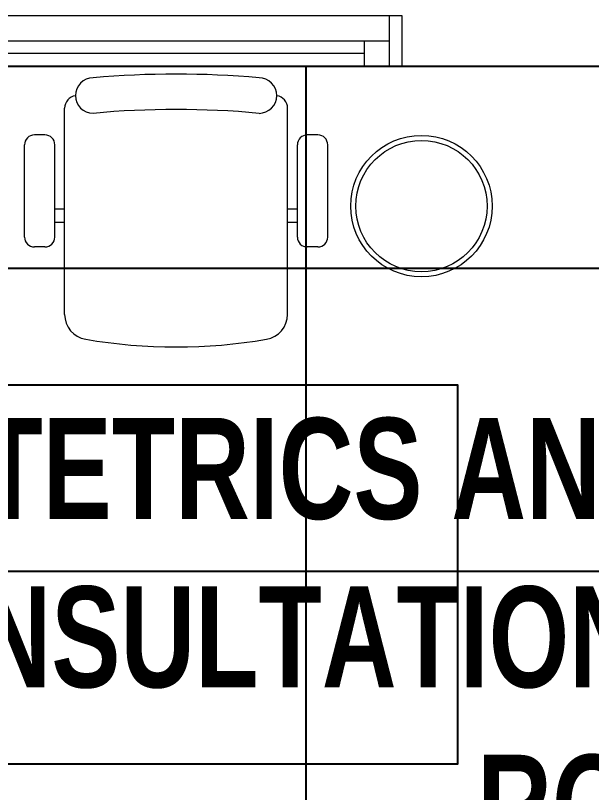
# Model space of a CAD drawing. Extents: x -509638 to 57327, y -29287 to 19916.
# Drawn here: x 26501 to 27641, y -4248 to -2710 of the extents above; entities that cross this region are included whole.
import ezdxf

# ---------------------------------------------------------------- set-up
doc = ezdxf.new("R2010")
doc.units = 0
doc.header["$LTSCALE"] = 0.25
doc.linetypes.add('DASHDOT', pattern=[25.4, 12.7, -6.35, 0, -6.35])
for name, color, linetype, lineweight in [('01-First Floor$0$72_EGR_BASE_TEXT', 252, 'Continuous', 5), ('01-First Floor$0$Aluminum', 251, 'Continuous', 5), ('01-First Floor$0$LOADING', 253, 'Continuous', 5), ('01-First Floor$0$NEW Wall', 166, 'Continuous', 5), ('01-First Floor$0$Walls', 251, 'Continuous', 5), ('E-LITE-CLNG-CNDT', 6, 'DASHDOT', 35)]:
    doc.layers.add(name, color=color, linetype=linetype, lineweight=lineweight)
doc.layers.add('01-First Floor$0$FALSE CEILING', color=251, linetype='Continuous')
doc.styles.add('01-First Floor$0$X3G_ENTITY_9EC9', font='swisscl.ttf', dxfattribs={"height": 0.2})

# ---------------------------------------------------------------- blocks, each defined once
blk = doc.blocks.new('01-First Floor$0$WM00001-P')
at = {"layer": '01-First Floor$0$LOADING'}
for radius in [0.14, 0.13]:
    blk.add_circle((0, 0), radius, dxfattribs=at)
blk = doc.blocks.new('*X113')
at = {"color": 0}
for p, q in [((5, 3), (5, 3)), ((5, 3), (5, 3)), ((5, 3), (5, 3)), ((5, 3), (5, 3)), ((5, 3), (5, 3)), ((5, 3), (5, 3)), ((5, 3), (5, 3)), ((5, 3), (5, 3)), ((5, 3), (5, 3)), ((5, 3), (5, 3)), ((5, 3), (5, 3)), ((5, 3), (5, 3)), ((5, 3), (5, 3)), ((5, 3), (5, 3)), ((5, 3), (5, 3)), ((5, 3), (5, 3)), ((5, 3), (5, 3)), ((5, 3), (5, 3)), ((5, 3), (5, 3)), ((5, 3), (5, 3)), ((5, 3), (5, 3)), ((5, 3), (5, 3)), ((5, 3), (5, 3)), ((5, 3), (5, 3)), ((5, 3), (5, 3)), ((5, 3), (5, 3)), ((5, 3), (5, 3)), ((5, 3), (5, 3)), ((5, 3), (5, 3)), ((5, 3), (5, 3)), ((5, 3), (5, 3)), ((5, 3), (5, 3)), ((5, 3), (5, 3)), ((5, 3), (5, 3)), ((5, 3), (5, 3)), ((5, 3), (5, 3)), ((5, 3), (5, 3)), ((5, 3), (5, 3)), ((5, 3), (5, 3)), ((5, 3), (5, 3)), ((5, 3), (5, 3)), ((5, 3), (5, 3)), ((5, 3), (5, 3)), ((5, 3), (5, 3)), ((5, 3), (5, 3)), ((5, 3), (5, 3)), ((5, 3), (5, 3)), ((5, 3), (5, 3)), ((5, 3), (5, 3)), ((5, 3), (5, 3)), ((5, 3), (5, 3)), ((5, 3), (5, 3)), ((5, 3), (5, 3)), ((5, 3), (5, 3)), ((5, 3), (5, 3)), ((5, 3), (5, 3)), ((5, 3), (5, 3)), ((5, 3), (5, 3)), ((5, 3), (5, 3)), ((5, 3), (5, 3)), ((5, 3), (5, 3)), ((5, 3), (5, 3)), ((5, 3), (5, 3)), ((5, 3), (5, 3)), ((5, 3), (5, 3)), ((5, 3), (5, 3)), ((6, 3), (5, 3)), ((5, 3), (5, 3)), ((6, 3), (5, 3)), ((5, 3), (5, 3)), ((6, 3), (5, 3)), ((5, 3), (5, 3)), ((6, 3), (5, 3)), ((5, 3), (5, 3)), ((5, 3), (5, 3)), ((5, 3), (5, 3)), ((5, 3), (5, 3)), ((5, 3), (5, 3)), ((5, 3), (5, 3)), ((5, 3), (5, 3)), ((5, 3), (5, 3)), ((5, 3), (5, 3)), ((5, 3), (5, 3)), ((5, 3), (5, 3)), ((5, 3), (5, 3)), ((5, 3), (5, 3)), ((5, 3), (5, 3)), ((5, 3), (5, 3)), ((5, 3), (5, 3)), ((5, 3), (5, 3)), ((5, 3), (5, 3)), ((5, 3), (5, 3)), ((5, 3), (5, 3)), ((5, 3), (5, 3)), ((5, 3), (5, 3)), ((5, 3), (5, 3)), ((6, 3), (6, 3)), ((6, 3), (6, 3)), ((6, 3), (6, 3)), ((6, 3), (6, 3)), ((6, 3), (6, 3)), ((6, 3), (6, 3)), ((6, 3), (6, 3)), ((6, 3), (6, 3)), ((6, 3), (6, 3)), ((6, 3), (6, 3)), ((6, 3), (6, 3)), ((6, 3), (6, 3)), ((6, 3), (6, 3)), ((6, 3), (6, 3)), ((6, 3), (6, 3)), ((6, 3), (6, 3)), ((6, 3), (6, 3)), ((6, 3), (6, 3)), ((6, 3), (6, 3)), ((6, 3), (6, 3)), ((6, 3), (6, 3)), ((6, 3), (6, 3)), ((6, 3), (6, 3)), ((6, 3), (6, 3)), ((6, 3), (6, 3)), ((6, 3), (6, 3)), ((6, 3), (6, 3)), ((6, 3), (6, 3)), ((6, 3), (6, 3)), ((6, 3), (6, 3)), ((6, 3), (6, 3)), ((6, 3), (6, 3)), ((6, 3), (6, 3)), ((6, 3), (6, 3)), ((6, 3), (6, 3)), ((6, 3), (6, 3)), ((6, 3), (6, 3)), ((6, 3), (6, 3)), ((6, 3), (6, 3)), ((6, 3), (6, 3)), ((6, 3), (6, 3)), ((6, 3), (6, 3)), ((6, 3), (6, 3)), ((6, 3), (6, 3)), ((6, 3), (6, 3)), ((6, 3), (6, 3)), ((6, 3), (6, 3)), ((6, 3), (6, 3)), ((6, 3), (6, 3)), ((6, 3), (6, 3)), ((6, 3), (6, 3)), ((6, 3), (6, 3)), ((6, 3), (6, 3)), ((6, 3), (6, 3)), ((6, 3), (6, 3)), ((6, 3), (6, 3)), ((6, 3), (6, 3)), ((6, 3), (6, 3)), ((6, 3), (6, 3)), ((6, 3), (6, 3)), ((6, 3), (6, 3)), ((6, 3), (6, 3)), ((6, 3), (6, 3)), ((6, 3), (6, 3)), ((6, 3), (6, 3)), ((6, 3), (6, 3)), ((6, 3), (6, 3)), ((6, 3), (6, 3)), ((6, 3), (6, 3)), ((6, 3), (6, 3)), ((6, 3), (6, 3)), ((6, 3), (6, 3)), ((6, 3), (6, 3)), ((6, 3), (6, 3)), ((6, 3), (6, 3)), ((6, 3), (6, 3)), ((6, 3), (6, 3)), ((6, 3), (6, 3)), ((6, 3), (6, 3)), ((6, 3), (6, 3)), ((6, 3), (6, 3)), ((6, 3), (6, 3)), ((6, 3), (6, 3)), ((6, 3), (6, 3)), ((6, 3), (6, 3)), ((6, 3), (6, 3)), ((6, 3), (6, 3)), ((6, 3), (6, 3)), ((6, 3), (6, 3)), ((6, 3), (6, 3)), ((6, 3), (6, 3)), ((6, 3), (6, 3)), ((6, 3), (6, 3)), ((6, 3), (6, 3)), ((6, 3), (6, 3)), ((6, 3), (6, 3)), ((6, 3), (6, 3)), ((6, 3), (6, 3)), ((6, 3), (6, 3)), ((6, 3), (6, 3)), ((6, 3), (6, 3)), ((6, 3), (6, 3)), ((6, 3), (6, 3)), ((6, 3), (6, 3)), ((6, 3), (6, 3)), ((6, 3), (6, 3)), ((6, 3), (6, 3)), ((6, 3), (6, 3)), ((6, 3), (6, 3)), ((6, 3), (6, 3)), ((6, 3), (6, 3)), ((6, 3), (6, 3)), ((6, 3), (6, 3)), ((6, 3), (6, 3)), ((6, 3), (6, 3)), ((6, 3), (6, 3)), ((6, 3), (6, 3)), ((6, 3), (6, 3)), ((6, 3), (6, 3)), ((6, 3), (6, 3)), ((6, 3), (6, 3)), ((6, 3), (6, 3)), ((6, 3), (6, 3)), ((6, 3), (6, 3)), ((6, 3), (6, 3)), ((6, 3), (6, 3)), ((6, 3), (6, 3)), ((6, 3), (6, 3)), ((6, 3), (6, 3)), ((6, 3), (6, 3)), ((6, 3), (6, 3)), ((6, 3), (6, 3)), ((6, 3), (6, 3)), ((6, 3), (6, 3)), ((6, 3), (6, 3)), ((6, 3), (6, 3)), ((6, 3), (6, 3)), ((6, 3), (6, 3)), ((6, 3), (6, 3)), ((6, 3), (6, 3)), ((6, 3), (6, 3)), ((6, 3), (6, 3)), ((6, 3), (6, 3)), ((6, 3), (6, 3)), ((6, 3), (6, 3)), ((6, 3), (6, 3)), ((6, 3), (6, 3)), ((6, 3), (6, 3)), ((6, 3), (6, 3)), ((6, 3), (6, 3)), ((6, 3), (6, 3)), ((6, 3), (6, 3)), ((6, 3), (6, 3)), ((6, 3), (6, 3)), ((6, 3), (6, 3)), ((6, 3), (6, 3)), ((6, 3), (6, 3)), ((6, 3), (6, 3)), ((6, 3), (6, 3)), ((6, 3), (6, 3)), ((6, 3), (6, 3)), ((6, 3), (6, 3)), ((6, 3), (6, 3)), ((6, 3), (6, 3)), ((6, 3), (6, 3)), ((6, 3), (6, 3)), ((6, 3), (6, 3)), ((6, 3), (6, 3)), ((6, 3), (6, 3)), ((6, 3), (6, 3)), ((6, 3), (6, 3)), ((6, 3), (6, 3)), ((6, 3), (6, 3)), ((6, 3), (6, 3)), ((6, 3), (6, 3)), ((6, 3), (6, 3)), ((6, 3), (6, 3)), ((6, 3), (6, 3)), ((6, 3), (6, 3)), ((6, 3), (6, 3)), ((6, 3), (6, 3)), ((6, 3), (6, 3)), ((6, 3), (6, 3)), ((6, 3), (6, 3)), ((6, 3), (6, 3)), ((6, 3), (6, 3)), ((6, 3), (6, 3)), ((6, 3), (6, 3)), ((6, 3), (6, 3)), ((6, 3), (6, 3)), ((6, 3), (6, 3)), ((6, 3), (6, 3)), ((6, 3), (6, 3)), ((6, 3), (6, 3)), ((6, 3), (6, 3)), ((6, 3), (6, 3)), ((6, 3), (6, 3)), ((6, 3), (6, 3)), ((6, 3), (6, 3)), ((6, 3), (6, 3)), ((6, 3), (6, 3)), ((6, 3), (6, 3)), ((6, 3), (6, 3)), ((6, 3), (6, 3)), ((6, 3), (5, 3)), ((6, 3), (5, 3)), ((6, 3), (5, 3)), ((6, 3), (5, 3)), ((6, 3), (5, 3)), ((6, 3), (6, 3)), ((6, 3), (6, 3)), ((6, 3), (6, 3)), ((6, 3), (6, 3)), ((6, 3), (6, 3)), ((6, 3), (6, 3)), ((6, 3), (6, 3)), ((6, 3), (6, 3)), ((6, 3), (6, 3)), ((6, 3), (6, 3)), ((6, 3), (6, 3)), ((6, 3), (6, 3)), ((6, 3), (6, 3)), ((6, 3), (6, 3)), ((6, 3), (6, 3)), ((6, 3), (6, 3)), ((6, 3), (6, 3)), ((6, 3), (6, 3)), ((6, 3), (6, 3)), ((6, 3), (6, 3)), ((6, 3), (6, 3)), ((6, 3), (6, 3)), ((6, 3), (6, 3)), ((6, 3), (6, 3)), ((6, 3), (6, 3)), ((6, 3), (6, 3)), ((6, 3), (6, 3)), ((6, 3), (6, 3)), ((6, 3), (6, 3)), ((6, 3), (6, 3)), ((6, 3), (6, 3)), ((6, 3), (6, 3)), ((6, 3), (6, 3)), ((6, 3), (6, 3)), ((6, 3), (6, 3)), ((6, 3), (6, 3)), ((6, 3), (6, 3)), ((6, 3), (6, 3)), ((6, 3), (6, 3)), ((6, 3), (6, 3)), ((6, 3), (6, 3)), ((6, 3), (6, 3)), ((6, 3), (6, 3)), ((6, 3), (6, 3)), ((6, 3), (6, 3)), ((6, 3), (6, 3)), ((6, 3), (6, 3)), ((6, 3), (6, 3)), ((6, 3), (6, 3)), ((6, 3), (6, 3)), ((6, 3), (6, 3)), ((6, 3), (6, 3)), ((6, 3), (6, 3)), ((6, 3), (6, 3)), ((6, 3), (6, 3)), ((6, 3), (6, 3)), ((6, 3), (6, 3)), ((6, 3), (6, 3)), ((6, 3), (6, 3)), ((6, 3), (6, 3)), ((6, 3), (6, 3)), ((6, 3), (6, 3)), ((6, 3), (6, 3)), ((6, 3), (6, 3)), ((6, 3), (6, 3)), ((6, 3), (6, 3)), ((6, 3), (6, 3)), ((6, 3), (6, 3)), ((6, 3), (6, 3)), ((6, 3), (6, 3)), ((6, 3), (6, 3)), ((6, 3), (6, 3)), ((6, 3), (6, 3)), ((6, 3), (6, 3)), ((6, 3), (6, 3)), ((6, 3), (6, 3)), ((6, 3), (6, 3)), ((6, 3), (6, 3)), ((6, 3), (6, 3)), ((6, 3), (6, 3)), ((6, 3), (6, 3)), ((6, 3), (6, 3)), ((6, 3), (6, 3)), ((6, 3), (6, 3)), ((6, 3), (6, 3)), ((6, 3), (6, 3)), ((6, 3), (6, 3)), ((6, 3), (6, 3)), ((6, 3), (6, 3)), ((6, 3), (6, 3)), ((6, 3), (6, 3)), ((6, 3), (6, 3)), ((6, 3), (6, 3)), ((6, 3), (6, 3)), ((6, 3), (6, 3)), ((6, 3), (6, 3)), ((6, 3), (6, 3)), ((6, 3), (6, 3)), ((6, 3), (6, 3)), ((6, 3), (6, 3)), ((6, 3), (6, 3)), ((6, 3), (6, 3)), ((6, 3), (6, 3)), ((6, 3), (6, 3)), ((6, 3), (6, 3)), ((6, 3), (6, 3)), ((6, 3), (6, 3)), ((6, 3), (6, 3)), ((6, 3), (6, 3)), ((6, 3), (6, 3)), ((6, 3), (6, 3)), ((6, 3), (6, 3)), ((6, 3), (6, 3)), ((6, 3), (6, 3)), ((6, 3), (6, 3)), ((6, 3), (6, 3)), ((6, 3), (6, 3)), ((6, 3), (6, 3)), ((6, 3), (6, 3)), ((6, 3), (6, 3)), ((6, 3), (6, 3)), ((6, 3), (6, 3)), ((6, 3), (6, 3)), ((6, 3), (6, 3)), ((6, 3), (6, 3)), ((6, 3), (6, 3)), ((6, 3), (6, 3)), ((6, 3), (6, 3)), ((6, 3), (6, 3)), ((6, 3), (6, 3)), ((6, 3), (6, 3)), ((6, 3), (6, 3)), ((6, 3), (6, 3)), ((6, 3), (6, 3)), ((6, 3), (6, 3)), ((6, 3), (6, 3)), ((6, 3), (6, 3)), ((6, 3), (6, 3)), ((6, 3), (6, 3)), ((6, 3), (6, 3)), ((6, 3), (6, 3)), ((6, 3), (6, 3)), ((6, 3), (6, 3)), ((6, 3), (6, 3)), ((6, 3), (6, 3)), ((6, 3), (6, 3)), ((6, 3), (6, 3)), ((6, 3), (6, 3)), ((6, 3), (6, 3)), ((6, 3), (6, 3)), ((6, 3), (6, 3)), ((6, 3), (6, 3)), ((6, 3), (6, 3)), ((6, 3), (6, 3)), ((6, 3), (6, 3)), ((6, 3), (6, 3)), ((6, 3), (6, 3)), ((6, 3), (6, 3)), ((6, 3), (6, 3)), ((6, 3), (6, 3)), ((6, 3), (6, 3)), ((6, 3), (6, 3)), ((6, 3), (6, 3)), ((6, 3), (6, 3)), ((6, 3), (6, 3)), ((6, 3), (6, 3)), ((6, 3), (6, 3)), ((6, 3), (6, 3)), ((6, 3), (6, 3)), ((6, 3), (6, 3)), ((6, 3), (6, 3)), ((6, 3), (6, 3)), ((6, 3), (6, 3)), ((6, 3), (6, 3)), ((6, 3), (6, 3)), ((6, 3), (6, 3)), ((6, 3), (6, 3)), ((6, 3), (6, 3)), ((6, 3), (6, 3)), ((6, 3), (6, 3)), ((6, 3), (6, 3)), ((6, 3), (6, 3)), ((6, 3), (6, 3)), ((6, 3), (6, 3)), ((6, 3), (6, 3)), ((6, 3), (6, 3)), ((6, 3), (6, 3)), ((6, 3), (6, 3)), ((6, 3), (6, 3)), ((6, 3), (6, 3)), ((6, 3), (6, 3)), ((6, 3), (6, 3)), ((6, 3), (6, 3)), ((6, 3), (6, 3)), ((6, 3), (6, 3)), ((6, 3), (6, 3)), ((6, 3), (6, 3)), ((6, 3), (6, 3)), ((6, 3), (6, 3)), ((6, 3), (6, 3)), ((6, 3), (6, 3)), ((6, 3), (6, 3)), ((6, 3), (6, 3)), ((6, 3), (6, 3)), ((6, 3), (6, 3)), ((6, 3), (6, 3)), ((6, 3), (6, 3)), ((6, 3), (6, 3)), ((6, 3), (6, 3)), ((6, 3), (6, 3)), ((6, 3), (6, 3)), ((6, 3), (6, 3)), ((6, 3), (6, 3)), ((6, 3), (6, 3)), ((6, 3), (6, 3)), ((6, 3), (6, 3)), ((6, 3), (6, 3)), ((6, 3), (6, 3)), ((6, 3), (6, 3)), ((6, 3), (6, 3)), ((6, 3), (6, 3)), ((6, 3), (6, 3)), ((6, 3), (6, 3)), ((6, 3), (6, 3)), ((6, 3), (6, 3)), ((6, 3), (6, 3)), ((6, 3), (6, 3)), ((6, 3), (6, 3)), ((6, 3), (6, 3)), ((6, 3), (6, 3)), ((6, 3), (6, 3)), ((6, 3), (6, 3)), ((6, 3), (6, 3)), ((6, 3), (6, 3)), ((6, 3), (6, 3)), ((6, 3), (6, 3)), ((6, 3), (6, 3)), ((6, 3), (6, 3)), ((6, 3), (6, 3)), ((6, 3), (6, 3)), ((6, 3), (6, 3)), ((6, 3), (6, 3)), ((6, 3), (6, 3)), ((6, 3), (6, 3)), ((6, 3), (6, 3)), ((6, 3), (6, 3)), ((6, 3), (6, 3)), ((6, 3), (6, 3)), ((6, 3), (6, 3)), ((6, 3), (6, 3)), ((6, 3), (6, 3)), ((6, 3), (6, 3)), ((6, 3), (6, 3)), ((6, 3), (6, 3)), ((6, 3), (6, 3)), ((6, 3), (6, 3)), ((6, 3), (6, 3)), ((6, 3), (6, 3)), ((6, 3), (6, 3)), ((6, 3), (6, 3)), ((6, 3), (6, 3)), ((6, 3), (6, 3)), ((6, 3), (6, 3)), ((6, 3), (6, 3)), ((6, 3), (6, 3)), ((6, 3), (6, 3)), ((6, 3), (6, 3)), ((6, 3), (6, 3)), ((6, 3), (6, 3)), ((6, 3), (6, 3)), ((6, 3), (6, 3)), ((6, 3), (6, 3)), ((6, 3), (6, 3)), ((6, 3), (6, 3)), ((6, 3), (6, 3)), ((6, 3), (6, 3)), ((6, 3), (6, 3)), ((6, 3), (6, 3)), ((6, 3), (6, 3)), ((6, 3), (6, 3)), ((6, 3), (6, 3)), ((6, 3), (6, 3)), ((6, 3), (6, 3)), ((6, 3), (6, 3)), ((6, 3), (6, 3)), ((6, 3), (6, 3)), ((6, 3), (6, 3)), ((6, 3), (6, 3)), ((6, 3), (6, 3)), ((6, 3), (6, 3)), ((6, 3), (6, 3)), ((6, 3), (6, 3)), ((6, 3), (6, 3)), ((6, 3), (6, 3)), ((6, 3), (6, 3)), ((6, 3), (6, 3)), ((6, 3), (6, 3)), ((6, 3), (6, 3)), ((6, 3), (6, 3)), ((6, 3), (6, 3)), ((6, 3), (6, 3)), ((6, 3), (6, 3)), ((6, 3), (6, 3)), ((6, 3), (6, 3)), ((6, 3), (6, 3)), ((6, 3), (6, 3)), ((6, 3), (6, 3)), ((6, 3), (6, 3)), ((6, 3), (6, 3)), ((6, 3), (6, 3)), ((6, 3), (6, 3)), ((6, 3), (6, 3)), ((6, 3), (6, 3)), ((6, 3), (6, 3)), ((6, 3), (6, 3)), ((6, 3), (6, 3)), ((6, 3), (6, 3))]:
    blk.add_line(p, q, dxfattribs=at)
blk = doc.blocks.new('*X114')
at = {"color": 0}
for p, q in [((13, 1), (13, 1)), ((13, 1), (13, 1)), ((13, 1), (13, 1)), ((13, 1), (13, 1)), ((13, 1), (13, 1)), ((13, 1), (13, 1)), ((13, 1), (13, 1)), ((13, 1), (13, 1)), ((13, 1), (13, 1)), ((13, 1), (13, 1)), ((13, 1), (13, 1)), ((13, 1), (13, 1)), ((13, 1), (13, 1)), ((13, 1), (13, 1)), ((13, 1), (13, 1)), ((13, 1), (14, 1)), ((13, 1), (14, 1)), ((13, 1), (14, 1)), ((13, 1), (13, 1)), ((13, 1), (13, 1)), ((13, 1), (13, 1)), ((13, 1), (13, 1)), ((13, 1), (13, 1)), ((13, 1), (13, 1)), ((13, 1), (13, 1)), ((13, 1), (13, 1)), ((13, 1), (13, 1)), ((13, 1), (13, 1)), ((13, 1), (13, 1)), ((13, 1), (13, 1)), ((13, 1), (13, 1)), ((13, 1), (13, 1)), ((13, 1), (13, 1)), ((13, 1), (13, 1)), ((13, 1), (13, 1)), ((13, 1), (13, 1)), ((13, 1), (13, 1)), ((13, 1), (13, 1)), ((13, 1), (13, 1)), ((13, 1), (13, 1)), ((13, 1), (13, 1)), ((13, 1), (13, 1)), ((13, 1), (13, 1)), ((13, 1), (13, 1)), ((13, 1), (13, 1)), ((13, 1), (13, 1)), ((13, 1), (13, 1)), ((13, 1), (13, 1)), ((13, 1), (13, 1)), ((13, 1), (13, 1)), ((13, 1), (13, 1)), ((13, 1), (13, 1)), ((13, 1), (13, 1)), ((13, 1), (13, 1)), ((13, 1), (13, 1)), ((13, 1), (13, 1)), ((13, 1), (13, 1)), ((13, 1), (13, 1)), ((13, 1), (13, 1)), ((13, 1), (13, 1)), ((13, 1), (13, 1)), ((13, 1), (13, 1)), ((13, 1), (13, 1)), ((13, 1), (13, 1)), ((13, 1), (13, 1)), ((13, 1), (13, 1)), ((13, 1), (13, 1)), ((13, 1), (13, 1)), ((13, 1), (13, 1)), ((13, 1), (13, 1)), ((13, 1), (13, 1)), ((13, 1), (13, 1)), ((13, 1), (13, 1)), ((13, 1), (13, 1)), ((13, 1), (13, 1)), ((13, 1), (13, 1)), ((13, 1), (13, 1)), ((13, 1), (13, 1)), ((13, 1), (13, 1)), ((13, 1), (13, 1)), ((13, 1), (13, 1)), ((13, 1), (13, 1)), ((13, 1), (13, 1)), ((13, 1), (13, 1)), ((13, 1), (13, 1)), ((13, 1), (13, 1)), ((13, 1), (13, 1)), ((13, 1), (13, 1)), ((13, 1), (13, 1)), ((13, 1), (13, 1)), ((13, 1), (13, 1)), ((13, 1), (13, 1)), ((13, 1), (13, 1)), ((13, 1), (13, 1)), ((13, 1), (13, 1)), ((13, 1), (13, 1)), ((13, 1), (13, 1)), ((13, 1), (13, 1)), ((13, 1), (13, 1)), ((13, 1), (13, 1)), ((13, 1), (13, 1)), ((13, 1), (13, 1)), ((13, 1), (13, 1)), ((13, 1), (13, 1)), ((13, 1), (13, 1)), ((13, 1), (13, 1)), ((13, 1), (13, 1)), ((13, 1), (13, 1)), ((13, 1), (13, 1)), ((13, 1), (13, 1)), ((13, 1), (13, 1)), ((13, 1), (13, 1)), ((13, 1), (13, 1)), ((13, 1), (13, 1)), ((13, 1), (13, 1)), ((13, 1), (13, 1)), ((13, 1), (13, 1)), ((13, 1), (13, 1)), ((13, 1), (13, 1)), ((13, 1), (13, 1)), ((13, 1), (13, 1)), ((13, 1), (13, 1)), ((13, 1), (13, 1)), ((13, 1), (14, 1)), ((13, 0), (13, 0)), ((13, 0), (13, 0)), ((13, 0), (13, 0)), ((13, 0), (13, 0)), ((13, 0), (13, 0)), ((13, 0), (13, 0)), ((13, 0), (13, 0)), ((13, 0), (13, 0)), ((13, 0), (13, 0)), ((13, 0), (13, 0)), ((13, 0), (13, 0)), ((13, 0), (13, 0)), ((13, 0), (13, 0)), ((13, 0), (13, 0)), ((13, 0), (13, 0)), ((13, 0), (13, 0)), ((13, 0), (13, 0)), ((13, 0), (13, 0)), ((13, 0), (13, 0)), ((13, 0), (13, 0)), ((13, 0), (13, 0)), ((13, 0), (13, 0)), ((13, 0), (13, 0)), ((13, 0), (13, 0)), ((13, 0), (13, 0)), ((13, 0), (13, 0)), ((13, 0), (13, 0)), ((13, 0), (13, 0)), ((13, 0), (13, 0)), ((13, 0), (13, 0)), ((13, 0), (13, 0)), ((13, 0), (13, 0)), ((13, 0), (13, 0)), ((13, 0), (13, 0)), ((13, 0), (13, 0)), ((13, 0), (13, 0)), ((13, 0), (13, 0)), ((13, 0), (13, 0)), ((13, 0), (13, 0)), ((13, 0), (13, 0)), ((13, 0), (13, 0)), ((13, 0), (13, 0)), ((13, 0), (13, 0)), ((13, 0), (13, 0)), ((13, 0), (13, 0)), ((13, 0), (13, 0)), ((13, 0), (13, 0)), ((13, 0), (13, 0)), ((13, 0), (14, 0)), ((13, 0), (14, 0)), ((13, 0), (13, 0)), ((13, 0), (14, 0)), ((14, 1), (14, 1)), ((14, 1), (14, 1)), ((14, 1), (14, 1)), ((14, 1), (14, 1)), ((14, 1), (14, 1)), ((14, 1), (14, 1)), ((14, 1), (14, 1)), ((14, 1), (14, 1)), ((14, 1), (14, 1)), ((14, 1), (14, 1)), ((14, 1), (14, 1)), ((14, 1), (14, 1)), ((14, 1), (14, 1)), ((14, 1), (14, 1)), ((14, 1), (14, 1)), ((14, 1), (14, 1)), ((14, 1), (14, 1)), ((14, 1), (14, 1)), ((14, 1), (14, 1)), ((14, 1), (14, 1)), ((14, 1), (14, 1)), ((14, 1), (14, 1)), ((14, 1), (14, 1)), ((14, 1), (14, 1)), ((14, 1), (14, 1)), ((14, 1), (14, 1)), ((14, 1), (14, 1)), ((14, 1), (14, 1)), ((14, 1), (14, 1)), ((14, 1), (14, 1)), ((14, 1), (14, 1)), ((14, 1), (14, 1)), ((14, 1), (14, 1)), ((14, 1), (14, 1)), ((14, 1), (14, 1)), ((14, 1), (14, 1)), ((14, 1), (14, 1)), ((14, 1), (14, 1)), ((14, 1), (14, 1)), ((14, 1), (14, 1)), ((14, 1), (14, 1)), ((14, 1), (14, 1)), ((14, 1), (14, 1)), ((14, 1), (14, 1)), ((14, 1), (14, 1)), ((14, 1), (14, 1)), ((14, 1), (14, 1)), ((14, 1), (14, 1)), ((14, 1), (14, 1)), ((14, 1), (14, 1)), ((14, 1), (14, 1)), ((14, 1), (14, 1)), ((14, 1), (14, 1)), ((14, 1), (14, 1)), ((14, 1), (14, 1)), ((14, 1), (14, 1)), ((14, 1), (14, 1)), ((14, 1), (14, 1)), ((14, 1), (14, 1)), ((14, 1), (14, 1)), ((14, 1), (14, 1)), ((14, 1), (14, 1)), ((14, 1), (14, 1)), ((14, 1), (14, 1)), ((14, 1), (14, 1)), ((14, 1), (14, 1)), ((14, 1), (14, 1)), ((14, 1), (14, 1)), ((14, 1), (14, 1)), ((14, 1), (14, 1)), ((14, 1), (14, 1)), ((14, 1), (14, 1)), ((14, 1), (14, 1)), ((14, 1), (14, 1)), ((14, 1), (14, 1)), ((14, 1), (14, 1)), ((14, 1), (14, 1)), ((14, 1), (14, 1)), ((14, 1), (14, 1)), ((14, 1), (14, 1)), ((14, 1), (14, 1)), ((14, 1), (14, 1)), ((14, 1), (14, 1)), ((14, 1), (14, 1)), ((14, 1), (14, 1)), ((14, 1), (14, 1)), ((14, 1), (14, 1)), ((14, 1), (14, 1)), ((14, 1), (14, 1)), ((14, 1), (14, 1)), ((14, 1), (14, 1)), ((14, 1), (14, 1)), ((14, 1), (14, 1)), ((14, 1), (14, 1)), ((14, 0), (14, 0)), ((14, 0), (14, 0)), ((14, 0), (14, 0)), ((14, 0), (14, 0)), ((14, 0), (14, 0)), ((14, 0), (14, 0)), ((14, 0), (14, 0)), ((14, 0), (14, 0)), ((14, 0), (14, 0)), ((14, 0), (14, 0)), ((14, 0), (14, 0)), ((14, 0), (14, 0)), ((14, 0), (14, 0)), ((14, 0), (14, 0)), ((14, 0), (14, 0)), ((14, 0), (14, 0)), ((14, 0), (14, 0)), ((14, 0), (14, 0)), ((14, 0), (14, 0)), ((14, 0), (14, 0)), ((14, 0), (14, 0)), ((14, 0), (14, 0)), ((14, 0), (14, 0)), ((14, 0), (14, 0)), ((14, 0), (14, 0)), ((14, 0), (14, 0)), ((14, 0), (14, 0)), ((14, 0), (14, 0)), ((14, 0), (14, 0)), ((14, 0), (14, 0)), ((14, 0), (14, 0)), ((14, 0), (14, 0)), ((14, 0), (14, 0)), ((14, 0), (14, 0)), ((14, 0), (14, 0)), ((14, 0), (14, 0)), ((14, 0), (14, 0)), ((14, 0), (14, 0)), ((14, 0), (14, 0)), ((14, 0), (14, 0)), ((14, 0), (14, 0)), ((14, 0), (14, 0)), ((14, 0), (14, 0)), ((14, 0), (14, 0)), ((14, 0), (14, 0)), ((14, 0), (14, 0)), ((14, 0), (14, 0)), ((14, 0), (14, 0)), ((13, 0), (13, 0)), ((13, 0), (14, 0)), ((13, 0), (13, 0)), ((13, 0), (14, 0)), ((13, 0), (13, 0)), ((13, 0), (14, 0)), ((13, 0), (13, 0)), ((13, 0), (13, 0)), ((13, 0), (13, 0)), ((13, 0), (13, 0)), ((13, 0), (14, 0)), ((13, 0), (13, 0)), ((13, 0), (14, 0)), ((13, 0), (13, 0)), ((13, 0), (14, 0)), ((13, 0), (13, 0)), ((13, 0), (14, 0)), ((13, 0), (13, 0)), ((13, 0), (14, 0)), ((13, 0), (13, 0)), ((13, 0), (14, 0)), ((13, 0), (13, 0)), ((13, 0), (14, 0)), ((13, 0), (13, 0)), ((13, 0), (13, 0)), ((13, 0), (13, 0)), ((13, 0), (14, 0)), ((13, 0), (13, 0)), ((13, 0), (14, 0)), ((13, 0), (13, 0)), ((13, 0), (14, 0)), ((13, 0), (13, 0)), ((13, 0), (14, 0)), ((13, 0), (13, 0)), ((13, 0), (13, 0)), ((13, 0), (13, 0)), ((13, 0), (13, 0)), ((13, 0), (13, 0)), ((13, 0), (13, 0)), ((13, 0), (13, 0)), ((13, 0), (13, 0)), ((13, 0), (13, 0)), ((13, 0), (13, 0)), ((13, 0), (13, 0)), ((13, 0), (13, 0)), ((13, 0), (13, 0)), ((13, 0), (13, 0)), ((13, 0), (13, 0)), ((13, 0), (13, 0)), ((13, 0), (13, 0)), ((13, 0), (13, 0)), ((13, 0), (13, 0)), ((13, 0), (13, 0)), ((13, 0), (13, 0)), ((13, 0), (13, 0)), ((13, 0), (13, 0)), ((13, 0), (13, 0)), ((13, 0), (13, 0)), ((13, 0), (13, 0)), ((13, 0), (13, 0)), ((13, 0), (13, 0)), ((13, 0), (13, 0)), ((13, 0), (13, 0)), ((13, 0), (13, 0)), ((13, -1), (13, -1)), ((13, -1), (13, -1)), ((13, -1), (13, -1)), ((13, -1), (13, -1)), ((13, -1), (13, -1)), ((13, -1), (14, -1)), ((13, -1), (13, -1)), ((14, 0), (14, 0)), ((14, 0), (14, 0)), ((14, 0), (14, 0)), ((14, 0), (14, 0)), ((14, 0), (14, 0)), ((14, 0), (14, 0)), ((14, 0), (14, 0)), ((14, 0), (14, 0)), ((14, 0), (14, 0)), ((14, 0), (14, 0)), ((14, 0), (14, 0)), ((14, 0), (14, 0)), ((14, 0), (14, 0)), ((14, 0), (14, 0)), ((14, 0), (14, 0)), ((13, 0), (14, 0)), ((14, 0), (14, 0)), ((14, 0), (14, 0)), ((14, 0), (14, 0)), ((14, 0), (14, 0)), ((14, 0), (14, 0)), ((14, 0), (14, 0)), ((14, 0), (14, 0)), ((14, 0), (14, 0)), ((14, 0), (14, 0)), ((14, 0), (14, 0)), ((14, 0), (14, 0)), ((14, 0), (14, 0)), ((14, 0), (14, 0)), ((14, 0), (14, 0)), ((14, 0), (14, 0)), ((14, 0), (14, 0)), ((14, 0), (14, 0)), ((14, 0), (14, 0)), ((14, 0), (14, 0)), ((14, 0), (14, 0)), ((14, 0), (14, 0)), ((14, 0), (14, 0)), ((14, 0), (14, 0)), ((14, 0), (14, 0)), ((14, 0), (14, 0)), ((14, 0), (14, 0)), ((14, 0), (14, 0)), ((14, 0), (14, 0)), ((14, 0), (14, 0)), ((14, 0), (14, 0)), ((14, 0), (14, 0)), ((14, 0), (14, 0)), ((14, 0), (14, 0)), ((14, 0), (14, 0)), ((14, -1), (14, -1)), ((14, -1), (14, -1)), ((14, -1), (14, -1)), ((14, -1), (14, -1)), ((14, -1), (14, -1))]:
    blk.add_line(p, q, dxfattribs=at)
blk = doc.blocks.new('01-First Floor$0$GF21018-P')
at = {"color": 0}
for p, q in [((-0.2207, 0.4756), (-0.2207, 0.0675)), ((0.2205, 0.4756), (0.2205, 0.0675)), ((-0.2806, 0.3422), (-0.2598, 0.3422)), ((0.2596, 0.3422), (0.2804, 0.3422)), ((-0.3002, 0.3226), (-0.3002, 0.14)), ((-0.2402, 0.3226), (-0.2402, 0.14)), ((0.24, 0.3226), (0.24, 0.14)), ((0.3, 0.3226), (0.3, 0.14)), ((-0.2402, 0.2937), (-0.2207, 0.2937)), ((0.2205, 0.2937), (0.24, 0.2937)), ((-0.2402, 0.2671), (-0.2207, 0.2671)), ((0.2205, 0.2671), (0.24, 0.2671)), ((-0.2806, 0.1204), (-0.2598, 0.1204)), ((0.2596, 0.1204), (0.2804, 0.1204))]:
    blk.add_line(p, q, dxfattribs=at)
for points in [[(0.24, 0.2937), (0.24, 0.2937), (0.24, 0.2937), (0.24, 0.2937), (0.24, 0.2937), (0.24, 0.2937), (0.24, 0.2937), (0.24, 0.2937), (0.24, 0.2937), (0.24, 0.2937), (0.24, 0.2937), (0.24, 0.2937), (0.24, 0.2937), (0.24, 0.2937), (0.24, 0.2937), (0.24, 0.2937), (0.24, 0.2937), (0.24, 0.2937), (0.24, 0.2937), (0.24, 0.2937), (0.24, 0.2937), (0.24, 0.2937), (0.24, 0.2937), (0.24, 0.2937), (0.24, 0.2937), (0.24, 0.2937), (0.24, 0.2937), (0.24, 0.2937), (0.24, 0.2937), (0.24, 0.2937), (0.24, 0.2937), (0.24, 0.2937), (0.24, 0.2937), (0.24, 0.2937), (0.24, 0.2937), (0.24, 0.2937), (0.24, 0.2937), (0.24, 0.2937), (0.24, 0.2937), (0.24, 0.2937), (0.24, 0.2937), (0.24, 0.2937), (0.24, 0.2937), (0.24, 0.2937), (0.24, 0.2937), (0.24, 0.2937), (0.24, 0.2937), (0.24, 0.2937), (0.24, 0.2937), (0.24, 0.2937), (0.24, 0.2937), (0.24, 0.2937), (0.24, 0.2937), (0.24, 0.2937), (0.24, 0.2937), (0.24, 0.2937), (0.24, 0.2937), (0.24, 0.2937), (0.24, 0.2937), (0.24, 0.2937), (0.24, 0.2937), (0.24, 0.2937), (0.24, 0.2937), (0.24, 0.2937), (0.24, 0.2937), (0.24, 0.2937), (0.24, 0.2937), (0.24, 0.2937), (0.24, 0.2937), (0.24, 0.2937), (0.24, 0.2937), (0.24, 0.2937), (0.24, 0.2937), (0.24, 0.2937), (0.24, 0.2937), (0.24, 0.2937), (0.24, 0.2937), (0.24, 0.2937), (0.24, 0.2937), (0.24, 0.2937), (0.24, 0.2937), (0.24, 0.2937), (0.24, 0.2937), (0.24, 0.2937), (0.24, 0.2937), (0.24, 0.2937), (0.24, 0.2937), (0.24, 0.2937), (0.24, 0.2937), (0.24, 0.2937), (0.24, 0.2937), (0.24, 0.2937), (0.24, 0.2937), (0.24, 0.2937), (0.24, 0.2937), (0.24, 0.2937), (0.24, 0.2937), (0.24, 0.2937), (0.24, 0.2937), (0.24, 0.2937), (0.24, 0.2937), (0.24, 0.2937), (0.24, 0.2937), (0.24, 0.2937), (0.24, 0.2937), (0.24, 0.2937), (0.24, 0.2937), (0.24, 0.2937), (0.24, 0.2937), (0.24, 0.2937), (0.24, 0.2937), (0.24, 0.2937), (0.24, 0.2937), (0.24, 0.2937), (0.24, 0.2937), (0.24, 0.2937), (0.24, 0.2937), (0.24, 0.2937), (0.24, 0.2937), (0.24, 0.2937), (0.24, 0.2937), (0.24, 0.2937), (0.24, 0.2937), (0.24, 0.2937), (0.24, 0.2937), (0.24, 0.2937), (0.24, 0.2937), (0.24, 0.2937), (0.24, 0.2937), (0.24, 0.2937), (0.24, 0.2937), (0.24, 0.2937), (0.24, 0.2937), (0.24, 0.2937), (0.24, 0.2937), (0.24, 0.2937), (0.24, 0.2937), (0.24, 0.2937), (0.24, 0.2937), (0.24, 0.2937), (0.24, 0.2937), (0.24, 0.2937), (0.24, 0.2937), (0.24, 0.2937), (0.24, 0.2937), (0.24, 0.2937), (0.24, 0.2937), (0.24, 0.2937), (0.24, 0.2937), (0.24, 0.2937), (0.24, 0.2937), (0.24, 0.2937), (0.24, 0.2937), (0.24, 0.2937), (0.24, 0.2937), (0.24, 0.2937), (0.24, 0.2937), (0.24, 0.2937), (0.24, 0.2937), (0.24, 0.2937), (0.24, 0.2937), (0.24, 0.2937), (0.24, 0.2937), (0.24, 0.2937), (0.24, 0.2937), (0.24, 0.2937), (0.24, 0.2937), (0.24, 0.2937), (0.24, 0.2937), (0.24, 0.2937), (0.24, 0.2937), (0.24, 0.2937), (0.24, 0.2937), (0.24, 0.2937), (0.24, 0.2937), (0.24, 0.2937), (0.24, 0.2937), (0.24, 0.2937), (0.24, 0.2937), (0.24, 0.2937), (0.24, 0.2937), (0.24, 0.2937), (0.24, 0.2937), (0.24, 0.2937), (0.24, 0.2937), (0.24, 0.2937), (0.24, 0.2937), (0.24, 0.2937), (0.24, 0.2937), (0.24, 0.2937), (0.24, 0.2937), (0.24, 0.2937), (0.24, 0.2937), (0.24, 0.2937), (0.24, 0.2937), (0.24, 0.2937), (0.24, 0.2937), (0.24, 0.2937), (0.24, 0.2937), (0.24, 0.2937), (0.24, 0.2937), (0.24, 0.2937), (0.24, 0.2937), (0.24, 0.2937), (0.24, 0.2937), (0.24, 0.2937), (0.24, 0.2937), (0.24, 0.2937), (0.24, 0.2937), (0.24, 0.2937), (0.24, 0.2937), (0.24, 0.2937), (0.24, 0.2937), (0.24, 0.2937), (0.24, 0.2937), (0.24, 0.2937), (0.24, 0.2937), (0.24, 0.2937), (0.24, 0.2937), (0.24, 0.2937), (0.24, 0.2937), (0.24, 0.2937), (0.24, 0.2937), (0.24, 0.2937), (0.24, 0.2937), (0.24, 0.2937), (0.24, 0.2937), (0.24, 0.2937), (0.24, 0.2937), (0.24, 0.2937), (0.24, 0.2937), (0.24, 0.2937), (0.24, 0.2937), (0.24, 0.2937), (0.24, 0.2937), (0.24, 0.2937), (0.24, 0.2937), (0.24, 0.2937), (0.24, 0.2937), (0.24, 0.2937), (0.24, 0.2937), (0.24, 0.2937), (0.24, 0.2937), (0.24, 0.2937), (0.24, 0.2937), (0.24, 0.2937), (0.24, 0.2937), (0.24, 0.2937), (0.24, 0.2937), (0.24, 0.2937), (0.24, 0.2937), (0.24, 0.2937), (0.24, 0.2937), (0.24, 0.2937), (0.24, 0.2937), (0.24, 0.2937), (0.24, 0.2937), (0.24, 0.2937), (0.24, 0.2937), (0.24, 0.2937), (0.24, 0.2937), (0.24, 0.2937), (0.24, 0.2937), (0.24, 0.2937), (0.24, 0.2937), (0.24, 0.2937), (0.24, 0.2937), (0.24, 0.2937), (0.24, 0.2937), (0.24, 0.2937), (0.24, 0.2937), (0.24, 0.2937), (0.24, 0.2937), (0.24, 0.2937), (0.24, 0.2937), (0.24, 0.2937), (0.24, 0.2937)], [(0.24, 0.2937), (0.24, 0.2937), (0.24, 0.2937), (0.24, 0.2937), (0.24, 0.2937), (0.24, 0.2937), (0.24, 0.2937), (0.24, 0.2937), (0.24, 0.2937), (0.24, 0.2937), (0.24, 0.2937), (0.24, 0.2937), (0.24, 0.2937), (0.24, 0.2937), (0.24, 0.2937), (0.24, 0.2937), (0.24, 0.2937), (0.24, 0.2937), (0.24, 0.2937), (0.24, 0.2937), (0.24, 0.2937), (0.24, 0.2937), (0.24, 0.2937), (0.24, 0.2937), (0.24, 0.2937), (0.24, 0.2937), (0.24, 0.2937), (0.24, 0.2937), (0.24, 0.2937), (0.24, 0.2937), (0.24, 0.2937), (0.24, 0.2937), (0.24, 0.2937), (0.24, 0.2937), (0.24, 0.2937), (0.24, 0.2937), (0.24, 0.2937), (0.24, 0.2937), (0.24, 0.2937), (0.24, 0.2937), (0.24, 0.2937), (0.24, 0.2937), (0.24, 0.2937), (0.24, 0.2937), (0.24, 0.2937), (0.24, 0.2937), (0.24, 0.2937), (0.24, 0.2937), (0.24, 0.2937), (0.24, 0.2937), (0.24, 0.2937), (0.24, 0.2937), (0.24, 0.2937), (0.24, 0.2937), (0.24, 0.2937), (0.24, 0.2937), (0.24, 0.2937), (0.24, 0.2937), (0.24, 0.2937), (0.24, 0.2937), (0.24, 0.2937), (0.24, 0.2937), (0.24, 0.2937), (0.24, 0.2937), (0.24, 0.2937), (0.24, 0.2937), (0.24, 0.2937), (0.24, 0.2937), (0.24, 0.2937), (0.24, 0.2937), (0.24, 0.2937), (0.24, 0.2937), (0.24, 0.2937), (0.24, 0.2937), (0.24, 0.2937), (0.24, 0.2937), (0.24, 0.2937), (0.24, 0.2937), (0.24, 0.2937), (0.24, 0.2937), (0.24, 0.2937), (0.24, 0.2937), (0.24, 0.2937), (0.24, 0.2937), (0.24, 0.2937), (0.24, 0.2937), (0.24, 0.2937), (0.24, 0.2937), (0.24, 0.2937), (0.24, 0.2937), (0.24, 0.2937), (0.24, 0.2937), (0.24, 0.2937), (0.24, 0.2937), (0.24, 0.2937), (0.24, 0.2937), (0.24, 0.2937), (0.24, 0.2937), (0.24, 0.2937), (0.24, 0.2937), (0.24, 0.2937), (0.24, 0.2937), (0.24, 0.2937), (0.24, 0.2937), (0.24, 0.2937), (0.24, 0.2937), (0.24, 0.2937), (0.24, 0.2937), (0.24, 0.2937), (0.24, 0.2937), (0.24, 0.2937), (0.24, 0.2937), (0.24, 0.2937), (0.24, 0.2937), (0.24, 0.2937), (0.24, 0.2937), (0.24, 0.2937), (0.24, 0.2937), (0.24, 0.2937), (0.24, 0.2937), (0.24, 0.2937), (0.24, 0.2937), (0.24, 0.2937), (0.24, 0.2937), (0.24, 0.2937), (0.24, 0.2937), (0.24, 0.2937), (0.24, 0.2937), (0.24, 0.2937), (0.24, 0.2937), (0.24, 0.2937), (0.24, 0.2937), (0.24, 0.2937), (0.24, 0.2937), (0.24, 0.2937), (0.24, 0.2937), (0.24, 0.2937), (0.24, 0.2937), (0.24, 0.2937), (0.24, 0.2937), (0.24, 0.2937), (0.24, 0.2937), (0.24, 0.2937), (0.24, 0.2937), (0.24, 0.2937), (0.24, 0.2937), (0.24, 0.2937), (0.24, 0.2937), (0.24, 0.2937), (0.24, 0.2937), (0.24, 0.2937), (0.24, 0.2937), (0.24, 0.2937), (0.24, 0.2937), (0.24, 0.2937), (0.24, 0.2937), (0.24, 0.2937), (0.24, 0.2937), (0.24, 0.2937), (0.24, 0.2937), (0.24, 0.2937), (0.24, 0.2937), (0.24, 0.2937), (0.24, 0.2937), (0.24, 0.2937), (0.24, 0.2937), (0.24, 0.2937), (0.24, 0.2937), (0.24, 0.2937), (0.24, 0.2937), (0.24, 0.2937), (0.24, 0.2937), (0.24, 0.2937), (0.24, 0.2937), (0.24, 0.2937), (0.24, 0.2937), (0.24, 0.2937), (0.24, 0.2937), (0.24, 0.2937), (0.24, 0.2937), (0.24, 0.2937), (0.24, 0.2937), (0.24, 0.2937), (0.24, 0.2937), (0.24, 0.2937), (0.24, 0.2937), (0.24, 0.2937), (0.24, 0.2937), (0.24, 0.2937), (0.24, 0.2937), (0.24, 0.2937), (0.24, 0.2937), (0.24, 0.2937), (0.24, 0.2937), (0.24, 0.2937), (0.24, 0.2937), (0.24, 0.2937), (0.24, 0.2937), (0.24, 0.2937), (0.24, 0.2937), (0.24, 0.2937), (0.24, 0.2937), (0.24, 0.2937), (0.24, 0.2937), (0.24, 0.2937), (0.24, 0.2937), (0.24, 0.2937), (0.24, 0.2937), (0.24, 0.2937), (0.24, 0.2937), (0.24, 0.2937), (0.24, 0.2937), (0.24, 0.2937), (0.24, 0.2937), (0.24, 0.2937), (0.24, 0.2937), (0.24, 0.2937), (0.24, 0.2937), (0.24, 0.2937)], [(0.24, 0.2937), (0.24, 0.2937), (0.24, 0.2937), (0.24, 0.2937), (0.24, 0.2937), (0.24, 0.2937), (0.24, 0.2937), (0.24, 0.2937), (0.24, 0.2937), (0.24, 0.2937), (0.24, 0.2937), (0.24, 0.2937), (0.24, 0.2937), (0.24, 0.2937), (0.24, 0.2937), (0.24, 0.2937), (0.24, 0.2937), (0.24, 0.2937), (0.24, 0.2937), (0.24, 0.2937), (0.24, 0.2937), (0.24, 0.2937), (0.24, 0.2937), (0.24, 0.2937), (0.24, 0.2937), (0.24, 0.2937), (0.24, 0.2937), (0.24, 0.2937), (0.24, 0.2937), (0.24, 0.2937), (0.24, 0.2937), (0.24, 0.2937), (0.24, 0.2937), (0.24, 0.2937), (0.24, 0.2937), (0.24, 0.2937), (0.24, 0.2937), (0.24, 0.2937), (0.24, 0.2937), (0.24, 0.2937), (0.24, 0.2937), (0.24, 0.2937), (0.24, 0.2937), (0.24, 0.2937), (0.24, 0.2937), (0.24, 0.2937), (0.24, 0.2937), (0.24, 0.2937), (0.24, 0.2937), (0.24, 0.2937), (0.24, 0.2937), (0.24, 0.2937), (0.24, 0.2937), (0.24, 0.2937), (0.24, 0.2937), (0.24, 0.2937), (0.24, 0.2937), (0.24, 0.2937), (0.24, 0.2937), (0.24, 0.2937), (0.24, 0.2937), (0.24, 0.2937), (0.24, 0.2937), (0.24, 0.2937), (0.24, 0.2937), (0.24, 0.2937), (0.24, 0.2937), (0.24, 0.2937), (0.24, 0.2937), (0.24, 0.2937), (0.24, 0.2937), (0.24, 0.2937), (0.24, 0.2937), (0.24, 0.2937), (0.24, 0.2937), (0.24, 0.2937), (0.24, 0.2937), (0.24, 0.2937), (0.24, 0.2937), (0.24, 0.2937), (0.24, 0.2937), (0.24, 0.2937), (0.24, 0.2937), (0.24, 0.2937), (0.24, 0.2937), (0.24, 0.2937), (0.24, 0.2937), (0.24, 0.2937), (0.24, 0.2937), (0.24, 0.2937), (0.24, 0.2937), (0.24, 0.2937), (0.24, 0.2937), (0.24, 0.2937), (0.24, 0.2937), (0.24, 0.2937), (0.24, 0.2937), (0.24, 0.2937), (0.24, 0.2937), (0.24, 0.2937), (0.24, 0.2937), (0.24, 0.2937), (0.24, 0.2937), (0.24, 0.2937), (0.24, 0.2937), (0.24, 0.2937), (0.24, 0.2937), (0.24, 0.2937), (0.24, 0.2937), (0.24, 0.2937), (0.24, 0.2937), (0.24, 0.2937), (0.24, 0.2937), (0.24, 0.2937), (0.24, 0.2937), (0.24, 0.2937), (0.24, 0.2937), (0.24, 0.2937), (0.24, 0.2937), (0.24, 0.2937), (0.24, 0.2937), (0.24, 0.2937), (0.24, 0.2937), (0.24, 0.2937), (0.24, 0.2937), (0.24, 0.2937), (0.24, 0.2937), (0.24, 0.2937), (0.24, 0.2937), (0.24, 0.2937), (0.24, 0.2937), (0.24, 0.2937), (0.24, 0.2937), (0.24, 0.2937), (0.24, 0.2937), (0.24, 0.2937), (0.24, 0.2937), (0.24, 0.2937), (0.24, 0.2937), (0.24, 0.2937), (0.24, 0.2937), (0.24, 0.2937), (0.24, 0.2937), (0.24, 0.2937), (0.24, 0.2937), (0.24, 0.2937), (0.24, 0.2937), (0.24, 0.2937), (0.24, 0.2937), (0.24, 0.2937), (0.24, 0.2937), (0.24, 0.2937), (0.24, 0.2937), (0.24, 0.2937), (0.24, 0.2937), (0.24, 0.2937), (0.24, 0.2937), (0.24, 0.2937), (0.24, 0.2937), (0.24, 0.2937), (0.24, 0.2937), (0.24, 0.2937), (0.24, 0.2937), (0.24, 0.2937), (0.24, 0.2937), (0.24, 0.2937), (0.24, 0.2937), (0.24, 0.2937), (0.24, 0.2937), (0.24, 0.2937), (0.24, 0.2937), (0.24, 0.2937), (0.24, 0.2937), (0.24, 0.2937), (0.24, 0.2937), (0.24, 0.2937), (0.24, 0.2937), (0.24, 0.2937), (0.24, 0.2937), (0.24, 0.2937), (0.24, 0.2937), (0.24, 0.2937), (0.24, 0.2937), (0.24, 0.2937), (0.24, 0.2937), (0.24, 0.2937), (0.24, 0.2937), (0.24, 0.2937), (0.24, 0.2937), (0.24, 0.2937), (0.24, 0.2937), (0.24, 0.2937), (0.24, 0.2937), (0.24, 0.2937), (0.24, 0.2937), (0.24, 0.2937), (0.24, 0.2937), (0.24, 0.2937), (0.24, 0.2937), (0.24, 0.2937), (0.24, 0.2937), (0.24, 0.2937), (0.24, 0.2937), (0.24, 0.2937), (0.24, 0.2937), (0.24, 0.2937), (0.24, 0.2937), (0.24, 0.2937), (0.24, 0.2937), (0.24, 0.2937), (0.24, 0.2937), (0.24, 0.2937), (0.24, 0.2937), (0.24, 0.2937)]]:
    blk.add_lwpolyline(points, close=True, dxfattribs=at)
for centre, radius, start, end in [((-0.0001, -0.5295), 1.0695, 80.3671, 99.6329), ((-0.1707, 0.4756), 0.05, 99.6329, 180), ((0.1705, 0.4756), 0.05, 0, 80.3671), ((-0.2806, 0.3226), 0.0196, 90, 180), ((-0.2598, 0.3226), 0.0196, 360, 90), ((0.2596, 0.3226), 0.0196, 90, 180), ((0.2804, 0.3226), 0.0196, 0, 90), ((-0.2806, 0.14), 0.0196, 180, 270), ((-0.2598, 0.14), 0.0196, 270, 360), ((0.2596, 0.14), 0.0196, 180, 270), ((0.2804, 0.14), 0.0196, 270, 0), ((-0.1643, 0.0425), 0.0351, 90, 270), ((0, 1.8467), 1.7767, 264.6946, 275.3053), ((0.1641, 0.0425), 0.0351, 270, 90), ((-0.1957, 0.0675), 0.025, 180, 261.4721), ((0.1955, 0.0675), 0.025, 278.5279, 360), ((0, 1.8314), 1.8314, 264.8532, 275.147)]:
    blk.add_arc(centre, radius, start, end, dxfattribs=at)
at = {"layer": '01-First Floor$0$NEW Wall', "color": 0, "linetype": 'Continuous'}
for points in [[(0.24, 0.2937), (0.24, 0.2937), (0.24, 0.2937), (0.24, 0.2937), (0.24, 0.2937), (0.24, 0.2937), (0.24, 0.2937), (0.24, 0.2937)], [(0.24, 0.2937), (0.24, 0.2937), (0.24, 0.2937), (0.24, 0.2937), (0.24, 0.2937), (0.24, 0.2937), (0.24, 0.2937)], [(0.24, 0.2937), (0.24, 0.2937), (0.24, 0.2937), (0.24, 0.2937), (0.24, 0.2937), (0.24, 0.2937), (0.24, 0.2937), (0.24, 0.2937), (0.24, 0.2937)], [(0.24, 0.2937), (0.24, 0.2937), (0.24, 0.2937), (0.24, 0.2937), (0.24, 0.2937), (0.24, 0.2937), (0.24, 0.2937), (0.24, 0.2937), (0.24, 0.2937), (0.24, 0.2937)], [(0.24, 0.2937), (0.24, 0.2937), (0.24, 0.2937), (0.24, 0.2937), (0.24, 0.2937), (0.24, 0.2937), (0.24, 0.2937), (0.24, 0.2937), (0.24, 0.2937), (0.24, 0.2937), (0.24, 0.2937), (0.24, 0.2937), (0.24, 0.2937), (0.24, 0.2937), (0.24, 0.2937)], [(0.24, 0.2937), (0.24, 0.2937), (0.24, 0.2937), (0.24, 0.2937), (0.24, 0.2937), (0.24, 0.2937), (0.24, 0.2937), (0.24, 0.2937), (0.24, 0.2937), (0.24, 0.2937)], [(0.24, 0.2937), (0.24, 0.2937), (0.24, 0.2937), (0.24, 0.2937), (0.24, 0.2937), (0.24, 0.2937), (0.24, 0.2937), (0.24, 0.2937), (0.24, 0.2937), (0.24, 0.2937)], [(0.24, 0.2937), (0.24, 0.2937), (0.24, 0.2937), (0.24, 0.2937), (0.24, 0.2937), (0.24, 0.2937), (0.24, 0.2937), (0.24, 0.2937), (0.24, 0.2937), (0.24, 0.2937)], [(0.24, 0.2937), (0.24, 0.2937), (0.24, 0.2937), (0.24, 0.2937), (0.24, 0.2937), (0.24, 0.2937), (0.24, 0.2937), (0.24, 0.2937), (0.24, 0.2937), (0.24, 0.2937), (0.24, 0.2937), (0.24, 0.2937), (0.24, 0.2937), (0.24, 0.2937), (0.24, 0.2937), (0.24, 0.2937), (0.24, 0.2937), (0.24, 0.2937)], [(0.24, 0.2937), (0.24, 0.2937), (0.24, 0.2937), (0.24, 0.2937), (0.24, 0.2937), (0.24, 0.2937), (0.24, 0.2937), (0.24, 0.2937), (0.24, 0.2937), (0.24, 0.2937), (0.24, 0.2937), (0.24, 0.2937)], [(0.24, 0.2937), (0.24, 0.2937), (0.24, 0.2937), (0.24, 0.2937), (0.24, 0.2937), (0.24, 0.2937), (0.24, 0.2937)], [(0.24, 0.2937), (0.24, 0.2937), (0.24, 0.2937), (0.24, 0.2937), (0.24, 0.2937), (0.24, 0.2937), (0.24, 0.2937), (0.24, 0.2937), (0.24, 0.2937), (0.24, 0.2937), (0.24, 0.2937), (0.24, 0.2937), (0.24, 0.2937), (0.24, 0.2937), (0.24, 0.2937), (0.24, 0.2937), (0.24, 0.2937), (0.24, 0.2937), (0.24, 0.2937), (0.24, 0.2937), (0.24, 0.2937), (0.24, 0.2937), (0.24, 0.2937), (0.24, 0.2937), (0.24, 0.2937), (0.24, 0.2937), (0.24, 0.2937), (0.24, 0.2937), (0.24, 0.2937), (0.24, 0.2937), (0.24, 0.2937), (0.24, 0.2937), (0.24, 0.2937), (0.24, 0.2937), (0.24, 0.2937), (0.24, 0.2937), (0.24, 0.2937), (0.24, 0.2937), (0.24, 0.2937), (0.24, 0.2937), (0.24, 0.2937), (0.24, 0.2937), (0.24, 0.2937), (0.24, 0.2937), (0.24, 0.2937), (0.24, 0.2937), (0.24, 0.2937), (0.24, 0.2937), (0.24, 0.2937), (0.24, 0.2937), (0.24, 0.2937), (0.24, 0.2937), (0.24, 0.2937), (0.24, 0.2937), (0.24, 0.2937), (0.24, 0.2937), (0.24, 0.2937), (0.24, 0.2937), (0.24, 0.2937), (0.24, 0.2937), (0.24, 0.2937), (0.24, 0.2937), (0.24, 0.2937), (0.24, 0.2937), (0.24, 0.2937), (0.24, 0.2937), (0.24, 0.2937), (0.24, 0.2937), (0.24, 0.2937), (0.24, 0.2937), (0.24, 0.2937), (0.24, 0.2937), (0.24, 0.2937), (0.24, 0.2937), (0.24, 0.2937), (0.24, 0.2937), (0.24, 0.2937), (0.24, 0.2937), (0.24, 0.2937), (0.24, 0.2937), (0.24, 0.2937), (0.24, 0.2937), (0.24, 0.2937), (0.24, 0.2937), (0.24, 0.2937), (0.24, 0.2937), (0.24, 0.2937), (0.24, 0.2937), (0.24, 0.2937), (0.24, 0.2937), (0.24, 0.2937), (0.24, 0.2937), (0.24, 0.2937), (0.24, 0.2937), (0.24, 0.2937), (0.24, 0.2937), (0.24, 0.2937), (0.24, 0.2937), (0.24, 0.2937), (0.24, 0.2937), (0.24, 0.2937), (0.24, 0.2937), (0.24, 0.2937), (0.24, 0.2937), (0.24, 0.2937), (0.24, 0.2937), (0.24, 0.2937), (0.24, 0.2937), (0.24, 0.2937), (0.24, 0.2937), (0.24, 0.2937)], [(0.24, 0.2937), (0.24, 0.2937), (0.24, 0.2937), (0.24, 0.2937), (0.24, 0.2937), (0.24, 0.2937), (0.24, 0.2937), (0.24, 0.2937), (0.24, 0.2937), (0.24, 0.2937), (0.24, 0.2937), (0.24, 0.2937), (0.24, 0.2937), (0.24, 0.2937), (0.24, 0.2937), (0.24, 0.2937), (0.24, 0.2937)], [(0.24, 0.2937), (0.24, 0.2937), (0.24, 0.2937), (0.24, 0.2937), (0.24, 0.2937), (0.24, 0.2937), (0.24, 0.2937), (0.24, 0.2937), (0.24, 0.2937), (0.24, 0.2937), (0.24, 0.2937), (0.24, 0.2937), (0.24, 0.2937), (0.24, 0.2937), (0.24, 0.2937), (0.24, 0.2937), (0.24, 0.2937), (0.24, 0.2937), (0.24, 0.2937), (0.24, 0.2937), (0.24, 0.2937), (0.24, 0.2937), (0.24, 0.2937), (0.24, 0.2937), (0.24, 0.2937), (0.24, 0.2937), (0.24, 0.2937), (0.24, 0.2937), (0.24, 0.2937), (0.24, 0.2937), (0.24, 0.2937), (0.24, 0.2937), (0.24, 0.2937), (0.24, 0.2937), (0.24, 0.2937), (0.24, 0.2937), (0.24, 0.2937), (0.24, 0.2937), (0.24, 0.2937), (0.24, 0.2937), (0.24, 0.2937), (0.24, 0.2937), (0.24, 0.2937), (0.24, 0.2937), (0.24, 0.2937), (0.24, 0.2937), (0.24, 0.2937), (0.24, 0.2937), (0.24, 0.2937), (0.24, 0.2937), (0.24, 0.2937), (0.24, 0.2937), (0.24, 0.2937), (0.24, 0.2937), (0.24, 0.2937), (0.24, 0.2937), (0.24, 0.2937), (0.24, 0.2937), (0.24, 0.2937), (0.24, 0.2937), (0.24, 0.2937), (0.24, 0.2937), (0.24, 0.2937), (0.24, 0.2937), (0.24, 0.2937), (0.24, 0.2937), (0.24, 0.2937), (0.24, 0.2937), (0.24, 0.2937), (0.24, 0.2937), (0.24, 0.2937), (0.24, 0.2937), (0.24, 0.2937), (0.24, 0.2937), (0.24, 0.2937), (0.24, 0.2937), (0.24, 0.2937), (0.24, 0.2937), (0.24, 0.2937), (0.24, 0.2937), (0.24, 0.2937), (0.24, 0.2937), (0.24, 0.2937), (0.24, 0.2937), (0.24, 0.2937), (0.24, 0.2937), (0.24, 0.2937), (0.24, 0.2937), (0.24, 0.2937)], [(0.24, 0.2937), (0.24, 0.2937), (0.24, 0.2937), (0.24, 0.2937), (0.24, 0.2937), (0.24, 0.2937), (0.24, 0.2937), (0.24, 0.2937), (0.24, 0.2937), (0.24, 0.2937), (0.24, 0.2937), (0.24, 0.2937), (0.24, 0.2937), (0.24, 0.2937), (0.24, 0.2937), (0.24, 0.2937), (0.24, 0.2937), (0.24, 0.2937), (0.24, 0.2937), (0.24, 0.2937), (0.24, 0.2937), (0.24, 0.2937), (0.24, 0.2937), (0.24, 0.2937), (0.24, 0.2937), (0.24, 0.2937), (0.24, 0.2937), (0.24, 0.2937), (0.24, 0.2937), (0.24, 0.2937), (0.24, 0.2937), (0.24, 0.2937), (0.24, 0.2937), (0.24, 0.2937), (0.24, 0.2937), (0.24, 0.2937), (0.24, 0.2937), (0.24, 0.2937), (0.24, 0.2937), (0.24, 0.2937), (0.24, 0.2937), (0.24, 0.2937), (0.24, 0.2937), (0.24, 0.2937), (0.24, 0.2937), (0.24, 0.2937), (0.24, 0.2937), (0.24, 0.2937), (0.24, 0.2937), (0.24, 0.2937), (0.24, 0.2937), (0.24, 0.2937), (0.24, 0.2937), (0.24, 0.2937)]]:
    blk.add_lwpolyline(points, dxfattribs=at)
at = {"color": 0}
for name, xscale, yscale, zscale in [('*X113', 8.59375e-11, 8.59375e-11, 8.59375e-11), ('*X114', 5.5e-11, 5.5e-11, 5.5e-11)]:
    blk.add_blockref(name, (0.24, 0.2937), dxfattribs=dict(at, xscale=xscale, yscale=yscale, zscale=zscale))
blk = doc.blocks.new('01-First Floor$0$A$C37be4daf')
at = {"layer": '01-First Floor$0$Aluminum'}
for p, q in [((1416, 598.2), (216, 598.2)), ((241, 498.2), (241, 598.2)), ((291, 548.2), (291, 598.2)), ((1341, 548.2), (1341, 598.2)), ((1391, 498.2), (1391, 598.2)), ((291, 573.2), (1341, 573.2)), ((1391, 548.2), (241, 548.2)), ((1416, 498.2), (216, 498.2))]:
    blk.add_line(p, q, dxfattribs=at)
at = {"layer": '01-First Floor$0$Walls'}
for p, q in [((216, 498.2), (216, 598.2)), ((1416, 498.2), (1416, 598.2))]:
    blk.add_line(p, q, dxfattribs=at)
blk = doc.blocks.new('01-First Floor')
at = {"layer": '01-First Floor$0$FALSE CEILING', "linetype": 'Continuous'}
for p, q in [((27076, -6810), (27076, -2810)), ((25876, -3210), (29376, -3210)), ((25876, -3810), (29376, -3810))]:
    blk.add_line(p, q, dxfattribs=at)
at = {"layer": '01-First Floor$0$FALSE CEILING'}
blk.add_lwpolyline([(29376, -6810), (25876, -6810), (25876, -2810), (29376, -2810)], close=True, dxfattribs=at)
at = {"layer": '01-First Floor$0$FALSE CEILING', "elevation": -0.1}
blk.add_lwpolyline([(25876, -3441.4), (25876, -4191.4), (27376, -4191.4), (27376, -3441.4)], close=True, dxfattribs=at)
at = {"layer": '01-First Floor$0$LOADING', "elevation": -0.1}
blk.add_lwpolyline([(25876, -3441.4), (25876, -4191.4), (27376, -4191.4), (27376, -3441.4)], close=True, dxfattribs=at)
at = {"layer": '01-First Floor$0$Walls'}
blk.add_line((29376, -2810), (25876, -2810), dxfattribs=at)
at = {"rotation": 180}
blk.add_blockref('01-First Floor$0$A$C37be4daf', (27481.4, -2211.8), dxfattribs=at)
at = {"layer": '01-First Floor$0$LOADING', "extrusion": (2.24021e-05, 7.77426e-06, 1), "xscale": 1000, "yscale": 1000, "zscale": 1000, "rotation": 179.9985892349693}
blk.add_blockref('01-First Floor$0$GF21018-P', (26818.4, -2826, 0.5), dxfattribs=at)
at = {"layer": '01-First Floor$0$LOADING', "extrusion": (-2.24019e-05, -2.25781e-18, -1), "xscale": -1000, "yscale": 1000, "zscale": 1000, "rotation": 180}
blk.add_blockref('01-First Floor$0$WM00001-P', (-27304.1, -3087.2, -0.5), dxfattribs=at)
at = {"layer": '01-First Floor$0$72_EGR_BASE_TEXT', "insert": (27733.3, -3506.6), "char_height": 200, "width": 3714.666, "attachment_point": 2, "style": '01-First Floor$0$X3G_ENTITY_9EC9'}
blk.add_mtext('{\\fSwis721 LtCn BT|b1|i0|c0|p34;OBSTETRICS AND GYNAECOLOGY CONSULTATION / EXAMINATION ROOM}', dxfattribs=at)

msp = doc.modelspace()

# ---------------------------------------------------------------- block references
at = {"layer": 'E-LITE-CLNG-CNDT'}
msp.add_blockref('01-First Floor', (0, 0), dxfattribs=at)

doc.saveas('drawing.dxf')
